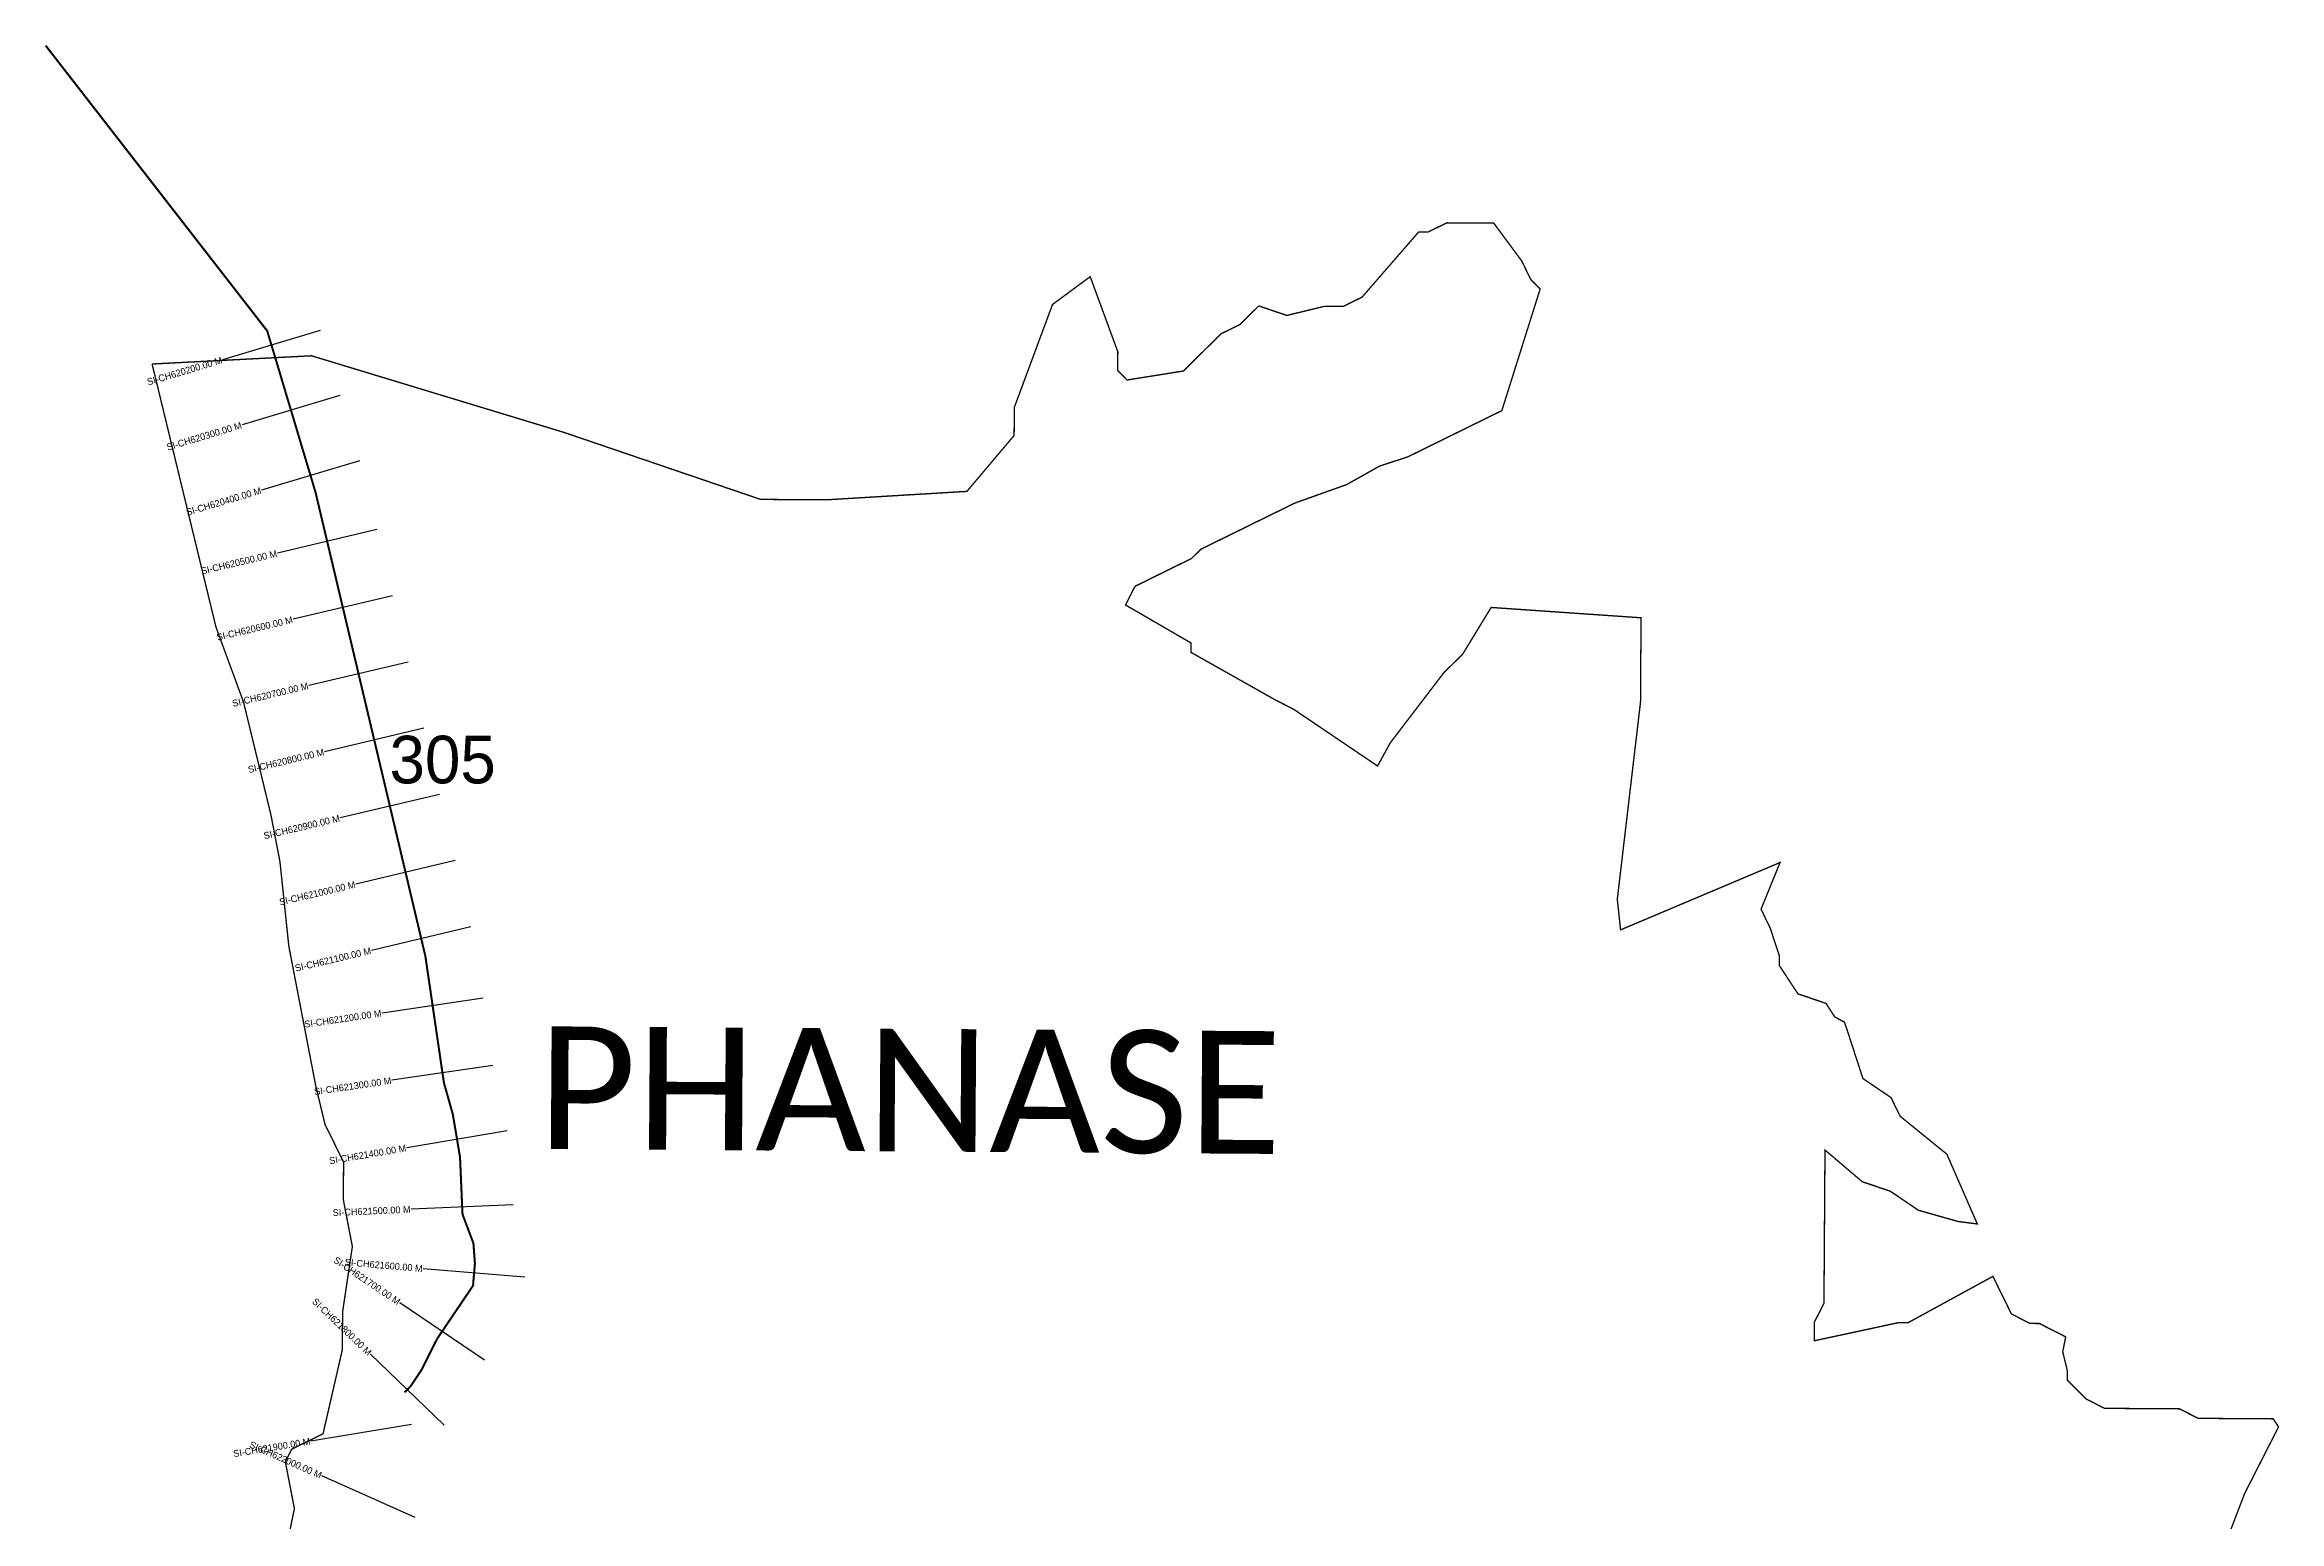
# Model space of a CAD drawing. Header units: metres. Extents: x 324262 to 327550, y 1814698 to 1818883.
# Drawn here: x 324262 to 327546, y 1816712 to 1818883 of the extents above; entities that cross this region are included whole.
import ezdxf
from ezdxf.enums import TextEntityAlignment as Align

# ---------------------------------------------------------------- set-up
doc = ezdxf.new("R2010")
doc.units = ezdxf.units.M
for name, color, linetype in [('CS', 134, 'Continuous'), ('CSMark', 6, 'Continuous'), ('NATURALLY PROTECTED', 3, 'Continuous'), ('VILLAGE NAME', 250, 'Continuous')]:
    doc.layers.add(name, color=color, linetype=linetype)

msp = doc.modelspace()

# ---------------------------------------------------------------- linework, layer by layer
at = {"color": 6, "const_width": 2}
for points in [[(324420, 1818413.2), (324654.3, 1818425.3), (325025.5, 1818312.6), (325314.2, 1818214.2), (325410.6, 1818213.6), (325617.4, 1818226), (325686.8, 1818308.2), (325687.1, 1818349.5), (325743.2, 1818500.7), (325798.6, 1818541.6), (325839.2, 1818431.1), (325839, 1818403.6), (325852.7, 1818389.7), (325935.5, 1818402.9), (325991, 1818457.7), (326018.6, 1818471.2), (326046.3, 1818498.6), (326087.6, 1818484.6), (326142.8, 1818498), (326170.4, 1818497.8), (326198, 1818511.4), (326281.3, 1818607.3), (326295.1, 1818607.2), (326322.7, 1818620.7), (326391.6, 1818620.3), (326432.6, 1818564.9), (326446.2, 1818537.3), (326459.8, 1818523.4), (326403.5, 1818344.7), (326265.3, 1818276.7), (326223.9, 1818263.2), (326175.5, 1818236), (326099.5, 1818208.9), (325961.3, 1818141), (325947.4, 1818127.3), (325864.5, 1818086.5), (325850.5, 1818059), (325946.6, 1818003.3), (325946.5, 1817989.5), (326008.2, 1817954.7), (326070, 1817919.8), (326097.5, 1817905.8), (326220.9, 1817822.3), (326239.2, 1817855.9), (326318.3, 1817959.5), (326346, 1817986.8), (326387.8, 1818055.4), (326608.1, 1818040.2), (326607.3, 1817916.2), (326573.2, 1817626.6), (326578, 1817581.5), (326812.4, 1817680.5), (326784.4, 1817611.9), (326797.9, 1817584.2), (326811.5, 1817542.8), (326811.4, 1817529), (326838.6, 1817487.5), (326879.9, 1817473.4), (326892.7, 1817453.6), (326907.2, 1817445.7), (326934.2, 1817362.9), (326975.4, 1817335), (326989, 1817307.4), (327057.5, 1817251.8), (327102.2, 1817149.3), (327074.2, 1817152.8), (327015.6, 1817169.4), (326974.5, 1817197.3), (326933.2, 1817211.3), (326878.4, 1817257.9), (326876.9, 1817032.6), (326862.9, 1817005.1), (326862.8, 1816977.6), (326924.9, 1816990.9), (326987, 1817004.3), (327000.7, 1817004.2), (327125.2, 1817072.2), (327152.4, 1817016.9), (327179.8, 1817003), (327193.6, 1817002.9), (327232.1, 1816983.3), (327227.8, 1816961.3), (327234.5, 1816933.7), (327234.4, 1816919.9), (327261.8, 1816892.2), (327289.2, 1816878.2), (327399.4, 1816877.5), (327426.9, 1816863.5), (327537.1, 1816862.8), (327544.9, 1816850.9), (327495, 1816752.8), (327453, 1816642.9)], [(324614.9, 1816662), (324629.1, 1816730.8), (324615.8, 1816799.8), (324625.1, 1816818.1), (324671.2, 1816840.8), (324699.6, 1816964.6), (324699.9, 1817019.7), (324714.3, 1817116), (324701, 1817185), (324701.4, 1817240.1), (324674.2, 1817295.4), (324660.8, 1817350.6), (324620.9, 1817557.6), (324607.9, 1817681.6), (324594.6, 1817750.6), (324554.4, 1817916.2), (324513.8, 1818026.7), (324420, 1818413.2)]]:
    msp.add_lwpolyline(points, dxfattribs=at)
at = {"layer": 'CS'}
for p, q in [((324667.2, 1818462.6), (324523.5, 1818419.5)), ((324695.9, 1818366.8), (324552.2, 1818323.8)), ((324724.6, 1818271), (324580.9, 1818228)), ((324750.3, 1818169.8), (324604.3, 1818135.3)), ((324773.3, 1818072.5), (324627.3, 1818038)), ((324796.4, 1817975.2), (324650.4, 1817940.7)), ((324819.4, 1817877.9), (324673.4, 1817843.3)), ((324842.4, 1817780.6), (324696.5, 1817746.1)), ((324865.4, 1817683.3), (324719.5, 1817648.8)), ((324888.4, 1817585.9), (324742.5, 1817551.4)), ((324906.4, 1817481.1), (324758, 1817459.3)), ((324920.9, 1817382.1), (324772.5, 1817360.4)), ((324942, 1817286.2), (324794.1, 1817261.2)), ((324950.7, 1817177.4), (324800.8, 1817170.9)), ((324967.9, 1817070.9), (324818.4, 1817083.5)), ((324908.3, 1816949.2), (324784, 1817033.1)), ((324849, 1816853.7), (324740.9, 1816957.7)), ((324801.3, 1816854.3), (324653.2, 1816830)), ((324806.6, 1816718), (324669.5, 1816778.9))]:
    msp.add_line(p, q, dxfattribs=at)
at = {"layer": 'NATURALLY PROTECTED', "const_width": 3, "flags": 128}
msp.add_lwpolyline([(324263.7, 1818881.1), (324589.2, 1818461.8), (324660.1, 1818224.9), (324755.2, 1817823.6), (324821.6, 1817542.8), (324848.8, 1817357), (324861.9, 1817310.5), (324872.5, 1817247.5), (324874.8, 1817194.6), (324876.2, 1817163.4), (324881.8, 1817148.5), (324892.2, 1817120.9), (324894.4, 1817091.4), (324891.6, 1817058.5), (324865.6, 1817020), (324839.1, 1816980.8), (324816.2, 1816935.2), (324800.2, 1816911.1), (324791.2, 1816901.7)], dxfattribs=at)

# ---------------------------------------------------------------- texts
at = {"insert": (324768.9, 1817866.8), "char_height": 70, "attachment_point": 1}
msp.add_mtext_dynamic_manual_height_columns('305', width=95.172, gutter_width=1, heights=[0], dxfattribs=at)
at = {"layer": 'CSMark'}
for s, rotation, p in [('SI-CH620200.00 M', 16.6743, (324522.6, 1818419.3)), ('SI-CH620300.00 M', 16.6743, (324551.3, 1818323.5)), ('SI-CH620400.00 M', 16.6743, (324580, 1818227.7)), ('SI-CH620500.00 M', 13.3265, (324603.3, 1818135)), ('SI-CH620600.00 M', 13.3265, (324626.4, 1818037.7)), ('SI-CH620700.00 M', 13.3265, (324649.4, 1817940.4)), ('SI-CH620800.00 M', 13.3265, (324672.5, 1817843.1)), ('SI-CH620900.00 M', 13.2965, (324695.5, 1817745.8)), ('SI-CH621000.00 M', 13.2965, (324718.5, 1817648.5)), ('SI-CH621100.00 M', 13.2965, (324741.5, 1817551.2)), ('SI-CH621200.00 M', 8.3393, (324757, 1817459.2)), ('SI-CH621300.00 M', 8.3393, (324771.5, 1817360.2)), ('SI-CH621400.00 M', 9.6048, (324793.2, 1817261)), ('SI-CH621500.00 M', 2.5122, (324799.8, 1817170.8)), ('SI-CH621700.00 M', 325.9762, (324783.2, 1817033.7)), ('SI-CH621600.00 M', 355.1673, (324817.4, 1817083.6)), ('SI-CH621800.00 M', 316.1057, (324740.2, 1816958.4)), ('SI-CH621900.00 M', 9.3144, (324652.3, 1816829.9)), ('SI-CH622000.00 M', 336.0219, (324668.6, 1816779.3))]:
    msp.add_text(s, height=10, rotation=rotation, dxfattribs=at).set_placement(p, align=Align.MIDDLE_RIGHT)
at = {"layer": 'VILLAGE NAME', "insert": (324987, 1817439.8), "char_height": 180.345, "attachment_point": 1, "rotation": 359.6139}
msp.add_mtext_dynamic_manual_height_columns('{\\fCalibri|b0|i0|c0|p34;PHANASE}', width=1779.605, gutter_width=901.7, heights=[0], dxfattribs=at)
msp.add_mtext_dynamic_manual_height_columns('{\\fCalibri|b0|i0|c0|p34;PHANASE}', width=1779.605, gutter_width=901.7, heights=[0], dxfattribs=at)

doc.saveas('drawing.dxf')
